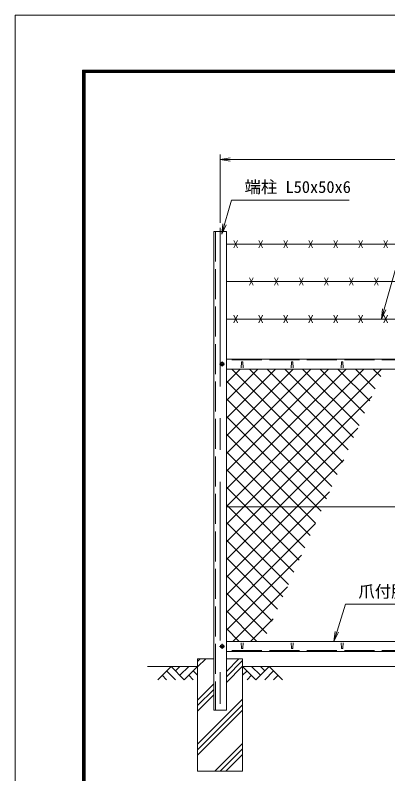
# Model space of a CAD drawing. Units: millimetres, scale not verified. Extents: x -4200 to 4200, y -2970 to 2970.
# Drawn here: x -4200 to -2709, y -66 to 2970 of the extents above; entities that cross this region are included whole.
import ezdxf
from ezdxf.enums import TextEntityAlignment as Align

# ---------------------------------------------------------------- set-up
doc = ezdxf.new("R2010")
doc.units = ezdxf.units.MM
doc.header["$LTSCALE"] = 20
doc.linetypes.add('DASHED', pattern=[7.5, 6, -1.5])
doc.linetypes.add('USER1', pattern=[50.8, 31.75, -6.35, 6.35, -6.35])
for name, color, linetype, lineweight in [('0-0_D-STR1', 1, 'Continuous', 18), ('0-1_D-BMK', 2, 'USER1', 13), ('0-2_D-STR-DIM', 7, 'Continuous', 9), ('0-3_D-BGD', 7, 'Continuous', 9), ('0-4_D-STR4', 7, 'Continuous', 9), ('0-5_D-DCR-HCH', 7, 'Continuous', 9), ('0-6_D-STR3', 3, 'Continuous', 13), ('0-7_D-STR-TXT', 7, 'Continuous', 9), ('0-8_0', 7, 'Continuous', 9), ('0-A_D-STR2', 7, 'Continuous', 9), ('0-B_D-TTL', 7, 'Continuous', 9)]:
    doc.layers.add(name, color=color, linetype=linetype, lineweight=lineweight)
doc.styles.add('ＭＳ ゴシック', font='')
doc.styles.get('ＭＳ ゴシック').set_extended_font_data('MS Gothic')

# ---------------------------------------------------------------- blocks, each defined once
blk = doc.blocks.new('_Open')
at = {"layer": '0-8_0'}
blk.add_line((-20, 3.33), (0, 0), dxfattribs=at)
blk.add_lwpolyline([(-20, -3.33), (0, 0), (-20, 0)], dxfattribs=at)

msp = doc.modelspace()

# ---------------------------------------------------------------- linework, layer by layer
at = {"layer": '0-0_D-STR1'}
for p, q in [((-3404.97, 2103.92), (-3404.97, 188.92)), ((-3354.97, 2103.92), (-3404.97, 2103.92)), ((-3354.97, 188.92), (-3354.97, 2103.92)), ((-1412.47, 1593.92), (-3354.97, 1593.92)), ((-3294.97, 1580.79), (-3295.72, 1559.29)), ((-3288.97, 1580.79), (-3288.22, 1559.29)), ((-3094.97, 1580.79), (-3095.72, 1559.29)), ((-3088.97, 1580.79), (-3088.22, 1559.29)), ((-2894.97, 1580.79), (-2895.72, 1559.29)), ((-2888.97, 1580.79), (-2888.22, 1559.29)), ((-3354.97, 1553.92), (-1412.47, 1553.92)), ((-3354.97, 463.92), (-1412.47, 463.92)), ((-3294.97, 437.05), (-3295.72, 458.55)), ((-3288.97, 437.05), (-3288.22, 458.55)), ((-3094.97, 437.05), (-3095.72, 458.55)), ((-3088.97, 437.05), (-3088.22, 458.55)), ((-2894.97, 437.05), (-2895.72, 458.55)), ((-2888.97, 437.05), (-2888.22, 458.55)), ((-1412.47, 423.92), (-3354.97, 423.92)), ((-3404.97, 188.92), (-3354.97, 188.92))]:
    msp.add_line(p, q, dxfattribs=at)
at = {"layer": '0-0_D-STR1', "linetype": 'DASHED'}
for p, q in [((-3398.97, 2103.92), (-3398.97, 188.92)), ((-1412.47, 1590.92), (-3354.97, 1590.92)), ((-1412.47, 426.92), (-3354.97, 426.92))]:
    msp.add_line(p, q, dxfattribs=at)
at = {"layer": '0-0_D-STR1'}
for centre, start, end in [((-3291.97, 1579.54), 22.61986, 157.38014), ((-3091.97, 1579.54), 22.61986, 157.38014), ((-2891.97, 1579.54), 22.61986, 157.38014), ((-3291.97, 438.3), 202.61986, 337.38014), ((-3091.97, 438.3), 202.61986, 337.38014), ((-2891.97, 438.3), 202.61986, 337.38014)]:
    msp.add_arc(centre, 3.25, start, end, dxfattribs=at)
at = {"layer": '0-1_D-BMK'}
for p, q in [((-3379.97, 2118.92), (-3379.97, 173.92)), ((-3371.97, 1583.92), (-3371.97, 1563.92)), ((-3361.97, 1573.92), (-3381.97, 1573.92)), ((-3361.97, 443.92), (-3381.97, 443.92)), ((-3371.97, 453.92), (-3371.97, 433.92))]:
    msp.add_line(p, q, dxfattribs=at)
at = {"layer": '0-2_D-STR-DIM'}
for p, q in [((-3379.97, 2138.92), (-3379.97, 2412.7)), ((-3339.97, 2392.7), (-1419.97, 2392.7))]:
    msp.add_line(p, q, dxfattribs=at)
at = {"layer": '0-3_D-BGD'}
for p, q in [((-3469.97, 363.92), (-3669.97, 363.92)), ((-1469.97, 363.92), (-3289.97, 363.92))]:
    msp.add_line(p, q, dxfattribs=at)
at = {"layer": '0-4_D-STR4'}
for p, q in [((-3469.97, 393.92), (-3469.97, -56.08)), ((-3404.97, 393.92), (-3469.97, 393.92)), ((-3289.97, 393.92), (-3354.97, 393.92)), ((-3289.97, 393.92), (-3289.97, -56.08)), ((-3289.97, -56.08), (-3469.97, -56.08))]:
    msp.add_line(p, q, dxfattribs=at)
at = {"layer": '0-5_D-DCR-HCH'}
for p, q in [((-3469.97, 361.68), (-3437.73, 393.92)), ((-3469.97, 383.77), (-3459.83, 393.92)), ((-3354.97, 344.09), (-3305.15, 393.92)), ((-3354.97, 322), (-3289.97, 387)), ((-3354.97, 299.9), (-3289.97, 364.9)), ((-3576.4, 363.92), (-3629.61, 310.71)), ((-3594.14, 346.18), (-3558.5, 310.71)), ((-3576.4, 363.92), (-3523.19, 310.71)), ((-3558.66, 346.18), (-3540.92, 363.92)), ((-3540.92, 328.44), (-3505.45, 363.92)), ((-3523.19, 310.71), (-3469.97, 363.92)), ((-3487.71, 346.18), (-3469.97, 328.52)), ((-3236.76, 310.71), (-3289.97, 363.92)), ((-3272.24, 346.18), (-3289.97, 328.52)), ((-3219.03, 328.44), (-3254.5, 363.92)), ((-3183.55, 363.92), (-3236.76, 310.71)), ((-3201.2, 346.09), (-3219.03, 363.92)), ((-3165.81, 346.18), (-3201.45, 310.71)), ((-3183.55, 363.92), (-3130.34, 310.71)), ((-3611.87, 328.44), (-3594.05, 310.71)), ((-3505.45, 328.44), (-3487.63, 310.71)), ((-3254.5, 328.44), (-3272.32, 310.71)), ((-3148.08, 328.44), (-3165.89, 310.71)), ((-3469.97, 229.09), (-3404.97, 294.09)), ((-3469.97, 207), (-3404.97, 272)), ((-3469.97, 184.9), (-3404.97, 249.9)), ((-3469.97, 52.32), (-3289.97, 232.32)), ((-3469.97, 30.22), (-3289.97, 210.22)), ((-3469.97, 8.12), (-3289.97, 188.12)), ((-3401.6, -56.08), (-3289.97, 55.54)), ((-3379.5, -56.08), (-3289.97, 33.44)), ((-3357.4, -56.08), (-3289.97, 11.35))]:
    msp.add_line(p, q, dxfattribs=at)
at = {"layer": '0-6_D-STR3'}
for p, q in [((-3324.97, 2068.92), (-3309.97, 2038.92)), ((-3324.97, 2038.92), (-3309.97, 2068.92)), ((-3224.97, 2068.92), (-3209.97, 2038.92)), ((-3224.97, 2038.92), (-3209.97, 2068.92)), ((-3124.97, 2068.92), (-3109.97, 2038.92)), ((-3124.97, 2038.92), (-3109.97, 2068.92)), ((-3024.97, 2068.92), (-3009.97, 2038.92)), ((-3024.97, 2038.92), (-3009.97, 2068.92)), ((-2924.97, 2068.92), (-2909.97, 2038.92)), ((-2924.97, 2038.92), (-2909.97, 2068.92)), ((-2824.97, 2068.92), (-2809.97, 2038.92)), ((-2824.97, 2038.92), (-2809.97, 2068.92)), ((-2724.97, 2068.92), (-2709.97, 2038.92)), ((-2724.97, 2038.92), (-2709.97, 2068.92)), ((-3354.97, 2053.92), (-1412.47, 2053.92)), ((-3262.47, 1888.92), (-3247.47, 1918.92)), ((-3262.47, 1918.92), (-3247.47, 1888.92)), ((-3162.47, 1888.92), (-3147.47, 1918.92)), ((-3162.47, 1918.92), (-3147.47, 1888.92)), ((-3062.47, 1888.92), (-3047.47, 1918.92)), ((-3062.47, 1918.92), (-3047.47, 1888.92)), ((-2962.47, 1888.92), (-2947.47, 1918.92)), ((-2962.47, 1918.92), (-2947.47, 1888.92)), ((-2862.47, 1888.92), (-2847.47, 1918.92)), ((-2862.47, 1918.92), (-2847.47, 1888.92)), ((-2762.47, 1888.92), (-2747.47, 1918.92)), ((-2762.47, 1918.92), (-2747.47, 1888.92)), ((-3354.97, 1903.92), (-1412.47, 1903.92)), ((-3324.97, 1768.92), (-3309.97, 1738.92)), ((-3324.97, 1738.92), (-3309.97, 1768.92)), ((-3224.97, 1768.92), (-3209.97, 1738.92)), ((-3224.97, 1738.92), (-3209.97, 1768.92)), ((-3124.97, 1768.92), (-3109.97, 1738.92)), ((-3124.97, 1738.92), (-3109.97, 1768.92)), ((-3024.97, 1768.92), (-3009.97, 1738.92)), ((-3024.97, 1738.92), (-3009.97, 1768.92)), ((-2924.97, 1768.92), (-2909.97, 1738.92)), ((-2924.97, 1738.92), (-2909.97, 1768.92)), ((-2824.97, 1768.92), (-2809.97, 1738.92)), ((-2824.97, 1738.92), (-2809.97, 1768.92)), ((-2724.97, 1768.92), (-2709.97, 1738.92)), ((-2724.97, 1738.92), (-2709.97, 1768.92)), ((-3354.97, 1753.92), (-1412.47, 1753.92)), ((-1412.47, 1002.17), (-3354.97, 1002.17))]:
    msp.add_line(p, q, dxfattribs=at)
for points in [[(-3365.47, 1577.67), (-3371.97, 1581.42), (-3378.47, 1577.67), (-3378.47, 1570.16), (-3371.97, 1566.41), (-3365.47, 1570.16)], [(-3365.47, 447.67), (-3371.97, 451.42), (-3378.47, 447.67), (-3378.47, 440.16), (-3371.97, 436.41), (-3365.47, 440.16)]]:
    msp.add_lwpolyline(points, close=True, dxfattribs=at)
for centre in [(-3371.97, 1573.92), (-3371.97, 443.92)]:
    msp.add_circle(centre, 6.25, dxfattribs=at)
at = {"layer": '0-7_D-STR-TXT'}
for points in [[(-2863.62, 2230.21), (-3334.59, 2230.21), (-3372.68, 2095.94)], [(-2293.89, 2173.28), (-2615.79, 2173.28), (-2734.19, 1755.84)], [(-2180.85, 612.79), (-2878.73, 612.79), (-2924.09, 465.83)]]:
    msp.add_lwpolyline(points, dxfattribs=at)
at = {"layer": '0-A_D-STR2'}
for p, q in [((-3354.97, 1498.43), (-3299.48, 1553.92)), ((-3354.97, 1427.72), (-3228.77, 1553.92)), ((-3354.97, 1357.01), (-3158.06, 1553.92)), ((-3354.97, 1286.3), (-3087.35, 1553.92)), ((-3354.97, 1215.58), (-3016.64, 1553.92)), ((-3354.97, 1144.87), (-2945.93, 1553.92)), ((-3354.97, 1074.16), (-2875.22, 1553.92)), ((-3354.97, 1003.45), (-2804.51, 1553.92)), ((-2911.15, 1132.32), (-3332.75, 1553.92)), ((-2889.42, 1181.3), (-3262.04, 1553.92)), ((-2867.69, 1230.28), (-3191.33, 1553.92)), ((-2845.96, 1279.26), (-3120.62, 1553.92)), ((-2824.23, 1328.25), (-3049.91, 1553.92)), ((-2802.51, 1377.23), (-2979.19, 1553.92)), ((-2780.78, 1426.21), (-2908.48, 1553.92)), ((-2759.05, 1475.19), (-2837.77, 1553.92)), ((-2737.32, 1524.18), (-2767.06, 1553.92)), ((-2932.88, 1083.33), (-3354.97, 1505.43)), ((-2954.6, 1034.35), (-3354.97, 1434.72)), ((-3214.84, 1002.17), (-2772.79, 1444.21)), ((-2993.13, 1002.17), (-3354.97, 1364.01)), ((-3144.13, 1002.17), (-2829.17, 1317.13)), ((-3063.84, 1002.17), (-3354.97, 1293.3)), ((-3134.55, 1002.17), (-3354.97, 1222.59)), ((-3073.42, 1002.17), (-2885.54, 1190.05)), ((-3205.26, 1002.17), (-3354.97, 1151.88)), ((-3275.97, 1002.17), (-3354.97, 1081.17)), ((-3002.71, 1002.17), (-2941.91, 1062.96)), ((-3346.68, 1002.17), (-3354.97, 1010.46)), ((-3354.97, 862.03), (-3214.84, 1002.17)), ((-3354.97, 791.32), (-3144.13, 1002.17)), ((-3354.97, 720.61), (-3073.42, 1002.17)), ((-3354.97, 649.9), (-3002.71, 1002.17)), ((-3084.97, 740.46), (-3346.68, 1002.17)), ((-3063.24, 789.44), (-3275.97, 1002.17)), ((-3041.52, 838.42), (-3205.26, 1002.17)), ((-3019.79, 887.4), (-3134.55, 1002.17)), ((-2998.06, 936.39), (-3063.84, 1002.17)), ((-2976.33, 985.37), (-2993.13, 1002.17)), ((-3106.7, 691.47), (-3354.97, 939.75)), ((-3354.97, 579.19), (-2998.28, 935.88)), ((-3128.43, 642.49), (-3354.97, 869.04)), ((-3354.97, 508.48), (-3054.66, 808.79)), ((-3150.16, 593.51), (-3354.97, 798.33)), ((-3171.88, 544.53), (-3354.97, 727.62)), ((-3328.82, 463.92), (-3111.03, 681.71)), ((-3193.61, 495.54), (-3354.97, 656.9)), ((-3232.7, 463.92), (-3354.97, 586.19)), ((-3258.11, 463.92), (-3167.4, 554.63)), ((-3303.41, 463.92), (-3354.97, 515.48))]:
    msp.add_line(p, q, dxfattribs=at)
msp.add_lwpolyline([(-3354.97, 932.74), (-3285.55, 1002.17), (-2733.8, 1553.92)], dxfattribs=at)
at = {"layer": '0-B_D-TTL', "color": 2, "lineweight": 18}
msp.add_lwpolyline([(-4200, 2970), (4200, 2970), (4200, -2970), (-4200, -2970)], close=True, dxfattribs=at)
at = {"layer": '0-B_D-TTL'}
for points in [[(-3930, 2750), (3930, 2750), (3930, -2750), (-3930, -2750)], [(-3927.5, 2747.5), (3927.5, 2747.5), (3927.5, -2747.5), (-3927.5, -2747.5)], [(-3925, 2745), (3925, 2745), (3925, -2745), (-3925, -2745)], [(-3922.5, 2742.5), (3922.5, 2742.5), (3922.5, -2742.5), (-3922.5, -2742.5)], [(-3920, 2740), (3920, 2740), (3920, -2740), (-3920, -2740)]]:
    msp.add_lwpolyline(points, close=True, dxfattribs=at)

# ---------------------------------------------------------------- block references
at = {"layer": '0-2_D-STR-DIM', "xscale": 2, "yscale": 2, "rotation": 180}
msp.add_blockref('_Open', (-3379.97, 2392.7), dxfattribs=at)
at = {"layer": '0-7_D-STR-TXT', "xscale": 2, "yscale": 2}
for p, rotation in [((-3373.23, 2094.01), 254.16392), ((-2734.74, 1753.92), 254.16392), ((-2924.68, 463.92), 252.84683)]:
    msp.add_blockref('_Open', p, dxfattribs=dict(at, rotation=rotation))

# ---------------------------------------------------------------- texts
at = {"layer": '0-7_D-STR-TXT', "style": 'ＭＳ ゴシック'}
for s, p in [('端柱 L50x50x6', (-3282.4, 2244.06)), ('爪付胴縁 R付L40x40x3', (-2826.79, 625.37))]:
    msp.add_text(s, height=48.09, dxfattribs=at).set_placement(p, align=Align.BOTTOM_LEFT)

doc.saveas('drawing.dxf')
